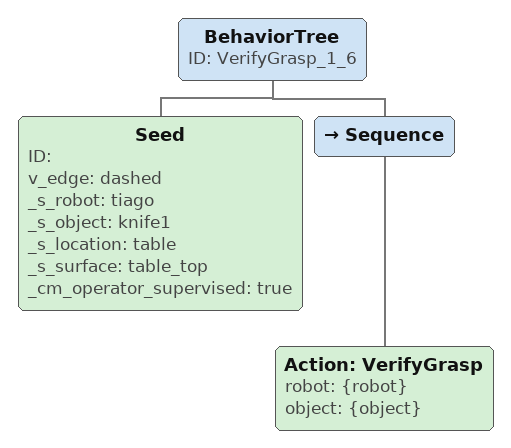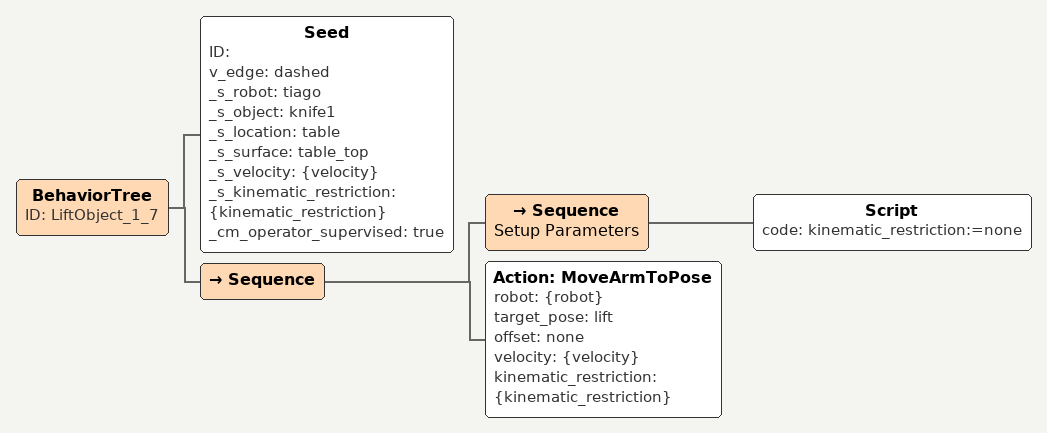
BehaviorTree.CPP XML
<BehaviorTree ID="VerifyGrasp_1_6">
    <Seed ID="" v_edge="dashed" _s_robot="tiago" _s_object="knife1" _s_location="table" _s_surface="table_top" _cm_operator_supervised="true"/>
    <Sequence>

        <Action ID="VerifyGrasp" robot="{robot}" object="{object}"/>

    </Sequence>

</BehaviorTree>

<BehaviorTree ID="LiftObject_1_7">
    <Seed ID="" v_edge="dashed" _s_robot="tiago" _s_object="knife1" _s_location="table" _s_surface="table_top" _s_velocity="{velocity}" _s_kinematic_restriction="{kinematic_restriction}" _cm_operator_supervised="true"/>
    <Sequence>

        <Sequence name="Setup Parameters">

            <Script code="kinematic_restriction:=none"/>

        </Sequence>

        <Action ID="MoveArmToPose" robot="{robot}" target_pose="lift" offset="none" velocity="{velocity}" kinematic_restriction="{kinematic_restriction}"/>

    </Sequence>

</BehaviorTree>
